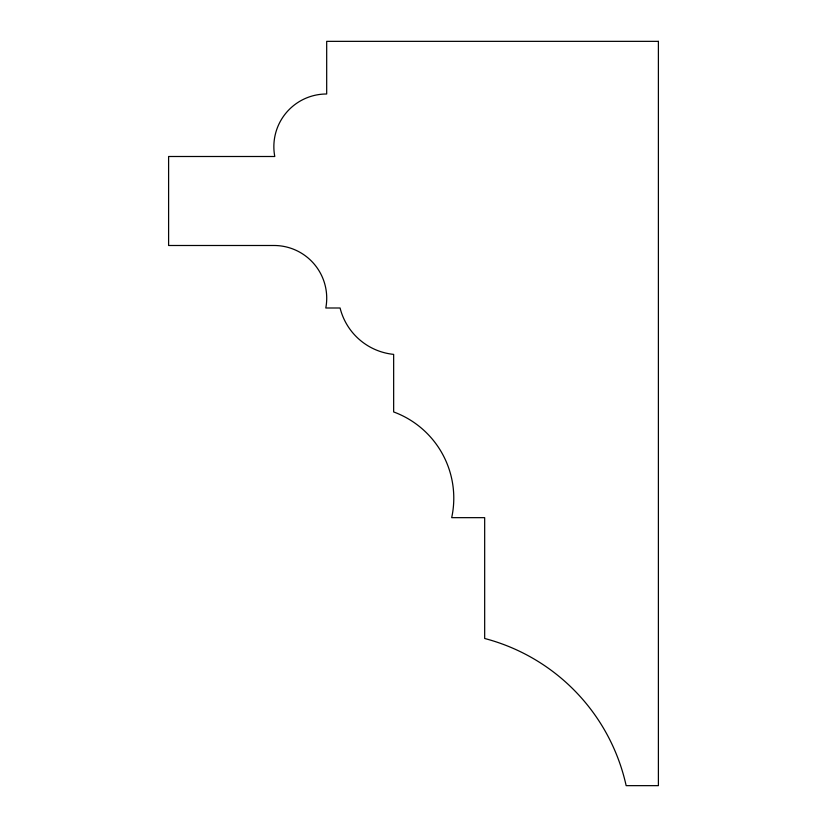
<?xml version="1.0" encoding="UTF-8"?>
<svg xmlns="http://www.w3.org/2000/svg" width="827" height="827" viewBox="0 0 827 827"><rect width="100%" height="100%" fill="white"/><g stroke="black" fill="none" stroke-linecap="round" stroke-linejoin="round"><path stroke-width="1.24" d="M658.395 41.35L326.686 41.35L326.686 93.999A52.68 52.68 0 0 0 274.781 156.499L168.605 156.499L168.605 245.495L273.902 245.495A52.68 52.68 0 0 1 325.797 307.995L340.083 307.995A61.529 61.529 0 0 0 393.652 354.38L393.652 411.939A91.859 91.859 0 0 1 451.687 517.661L484.674 517.661L484.674 638.485A195.803 195.803 0 0 1 626.153 785.65L658.395 785.65L658.395 41.35"/></g></svg>
